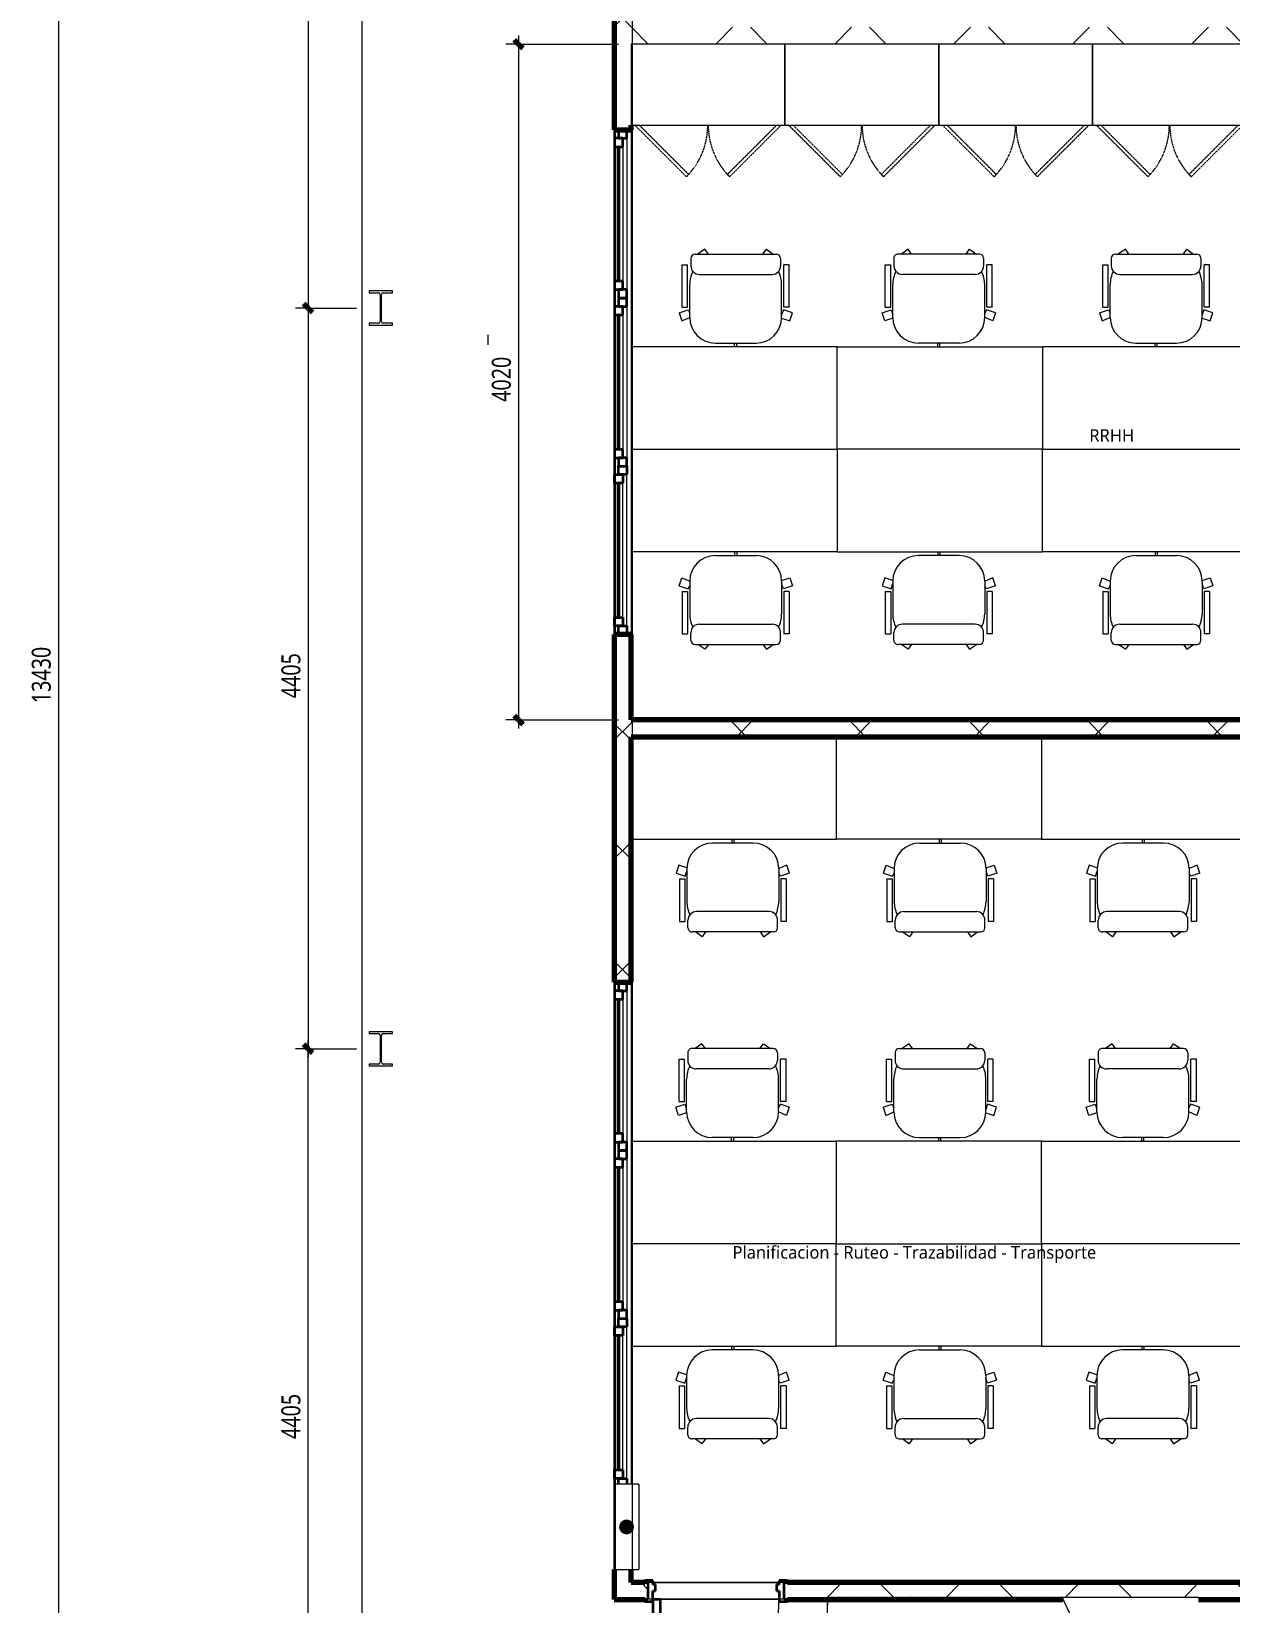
# Model space of a CAD drawing. Header units: millimetres. Extents: x -67152 to -48359, y -6192 to 21191.
# Drawn here: x -67152 to -60032, y 4014 to 13357 of the extents above; entities that cross this region are included whole.
import ezdxf

# ---------------------------------------------------------------- set-up
doc = ezdxf.new("R2010")
doc.units = ezdxf.units.MM
doc.linetypes.add('_Hidden', pattern=[2.38125, 1.5875, -0.79375])
doc.linetypes.add('Overhead 1_5mm', pattern=[2.5, 1.5, -1])
for name, color, linetype, lineweight in [('A-ANNO-DIMS', 211, 'Continuous', 9), ('A-ANNO-DIMS-50', 211, 'Continuous', 9), ('A-DETL', 90, 'Continuous', 9), ('A-DOOR', 31, 'Continuous', 18), ('A-DOOR-FRAM', 31, 'Continuous', 35), ('A-FLOR', 192, 'Continuous', 18), ('A-GLAZ', 151, 'Continuous', 18), ('A-WALL', 113, 'Continuous', 18), ('A-WALL-PATT', 111, 'Continuous', 70), ('E-ELEC-EQPM', 71, 'Continuous', 9), ('E-POWR-CNTR', 130, 'Continuous', 9), ('E-POWR-DROP', 130, 'Continuous', 9), ('G-ANNO-TEXT', 231, 'Continuous', 9), ('I-FURN', 30, 'Continuous', 9), ('I-FURN-PNLS', 30, 'Continuous', 9), ('Q-CASE', 31, 'Continuous', 9), ('S-COLS', 52, 'Continuous', 9), ('S-STRS', 31, 'Continuous', 9), ('S-STRS-MBND', 31, 'Overhead 1_5mm', 9)]:
    doc.layers.add(name, color=color, linetype=linetype, lineweight=lineweight)
doc.styles.add('Trebuchet MS_1', font='trebuc.ttf', dxfattribs={"width": 0.8, "height": 112.5})
doc.styles.add('Trebuchet MS_B', font='trebucbd.ttf', dxfattribs={"height": 75})
doc.dimstyles.new('Linear_-_2_25mm_Trebuchet_MS', dxfattribs={"dimscale": 304.8, "dimtxt": 115.981977, "dimasz": 0.164042, "dimexe": 0.246063, "dimexo": 0.246063, "dimgap": 0.049213, "dimtad": 1, "dimdec": 0, "dimzin": 0, "dimdsep": 46, "dimtxsty": 'Trebuchet MS_1', "dimblk1": 'OBLIQUE', "dimblk2": 'OBLIQUE', "dimsah": 1, "dimcen": 0.09, "dimdle": 0.164042, "dimazin": 0, "dimtfac": 1, "dimtdec": 4, "dimtix": 1, "dimtmove": 0, "dimatfit": 3, "dimfxl": 1, "dimtvp": 1, "dimtolj": 1, "dimtzin": 0, "dimarcsym": 2})
pattern_1 = [(45, (0, 0), (-353.5534, 353.5534), []), (135, (0, 0), (-353.5534, -353.5534), [])]

# ---------------------------------------------------------------- blocks, each defined once
blk = doc.blocks.new('Furniture_System-Standing_Desk-Rectangular - 120x60-3281375-Nivel 1 Oficinas')
at = {"layer": 'I-FURN-PNLS'}
for p, q in [((0, 609.6), (1219.2, 609.6)), ((0, 0), (0, 609.6)), ((1219.2, 609.6), (1219.2, 0)), ((1219.2, 0), (0, 0))]:
    blk.add_line(p, q, dxfattribs=at)
blk = doc.blocks.new('Chair-Executive - Chair-Executive-3215924-Nivel 1 Oficinas')
at = {"layer": 'I-FURN'}
for p, q in [((20.3, 281.9), (261.6, 281.9)), ((134.6, 303.9), (134.6, 281.9)), ((134.6, 281.9), (147.3, 281.9)), ((147.3, 303.9), (147.3, 281.9)), ((-195.6, 101.6), (-179.9, 149.9)), ((-195.6, 101.6), (-142, 84.2)), ((-179.9, 149.9), (-132.1, 129.5)), ((-142, 84.2), (-132.1, 104.4)), ((-132.1, 129.5), (-132.1, -66.2)), ((414, 134.3), (461.9, 149.9)), ((414, 129.5), (414, -66.2)), ((424, 84.2), (414, 114.8)), ((477.6, 101.6), (424, 84.2)), ((461.9, 149.9), (477.6, 101.6)), ((-176.5, 68.4), (-144.6, 68.4)), ((-176.5, 68.4), (-176.5, -184.3)), ((-144.6, 68.4), (-144.6, -184.3)), ((458.5, 68.4), (426.2, 68.4)), ((426.2, 68.4), (426.2, -184.3)), ((458.5, 68.4), (458.5, -184.3)), ((-176.5, -184.3), (-144.6, -184.3)), ((-125.5, -222.1), (-125.5, -177)), ((-74.8, -126.3), (356.8, -126.3)), ((407.5, -222.1), (407.5, -177)), ((458.5, -184.3), (426.2, -184.3)), ((-100.3, -247.3), (382.2, -247.3)), ((-41.7, -275.7), (-83.8, -247.3)), ((-21.1, -247.3), (-41.7, -275.7)), ((303, -247.3), (323.6, -275.7)), ((323.6, -275.7), (362.7, -247.3))]:
    blk.add_line(p, q, dxfattribs=at)
for centre, radius, start, end in [((20.3, 129.5), 152.4, 90, 180), ((261.6, 129.5), 152.4, 0, 90), ((45.7, -66.2), 177.8, 180, 206.16584), ((236.2, -66.2), 177.8, 333.8316, 0), ((-74.8, -177), 50.7, 90, 180), ((356.8, -177), 50.7, 0, 90), ((-100.3, -222.1), 25.2, 180, 270), ((382.2, -222.1), 25.2, 270, 0)]:
    blk.add_arc(centre, radius, start, end, dxfattribs=at)
blk = doc.blocks.new('Furniture_System-Standing_Desk-Rectangular - 120x60-2486076-Nivel 1 Oficinas')
at = {"layer": 'I-FURN-PNLS'}
for p, q in [((1219.2, 0), (0, 0)), ((0, 0), (0, -609.6)), ((1219.2, -609.6), (1219.2, 0)), ((0, -609.6), (1219.2, -609.6))]:
    blk.add_line(p, q, dxfattribs=at)
blk = doc.blocks.new('Chair-Executive - Chair-Executive-3281376-Nivel 1 Oficinas')
at = {"layer": 'I-FURN'}
for p, q in [((-125.5, 222.1), (-125.5, 177)), ((-100.3, 247.3), (382.2, 247.3)), ((-41.7, 275.7), (-83.8, 247.3)), ((-21.1, 247.3), (-41.7, 275.7)), ((303, 247.3), (323.6, 275.7)), ((323.6, 275.7), (362.7, 247.3)), ((407.5, 222.1), (407.5, 177)), ((-176.5, -68.4), (-176.5, 184.3)), ((-176.5, 184.3), (-144.6, 184.3)), ((-144.6, -68.4), (-144.6, 184.3)), ((-74.8, 126.3), (356.8, 126.3)), ((458.5, 184.3), (426.2, 184.3)), ((426.2, -68.4), (426.2, 184.3)), ((458.5, -68.4), (458.5, 184.3)), ((-132.1, -129.5), (-132.1, 66.2)), ((414, -129.5), (414, 66.2)), ((-195.6, -101.6), (-142, -84.2)), ((-176.5, -68.4), (-144.6, -68.4)), ((-142, -84.2), (-132.1, -104.4)), ((424, -84.2), (414, -114.8)), ((477.6, -101.6), (424, -84.2)), ((458.5, -68.4), (426.2, -68.4)), ((-195.6, -101.6), (-179.9, -149.9)), ((-179.9, -149.9), (-132.1, -129.5)), ((414, -134.3), (461.9, -149.9)), ((461.9, -149.9), (477.6, -101.6)), ((20.3, -281.9), (261.6, -281.9)), ((134.6, -303.9), (134.6, -281.9)), ((134.6, -281.9), (147.3, -281.9)), ((147.3, -303.9), (147.3, -281.9))]:
    blk.add_line(p, q, dxfattribs=at)
for centre, radius, start, end in [((-100.3, 222.1), 25.2, 90, 180), ((382.2, 222.1), 25.2, 360, 90), ((45.7, 66.2), 177.8, 153.83416, 180), ((-74.8, 177), 50.7, 180, 270), ((356.8, 177), 50.7, 270, 360), ((236.2, 66.2), 177.8, 360, 26.1684), ((20.3, -129.5), 152.4, 180, 270), ((261.6, -129.5), 152.4, 270, 360)]:
    blk.add_arc(centre, radius, start, end, dxfattribs=at)
blk = doc.blocks.new('Furniture_System-Standing_Desk-Rectangular - 120x60-V6-Nivel 1 Oficinas')
at = {"layer": 'I-FURN-PNLS'}
for p, q in [((0, 609.6), (1219.2, 609.6)), ((1219.2, 609.6), (1219.2, 0)), ((1219.2, 0), (0, 0))]:
    blk.add_line(p, q, dxfattribs=at)
blk = doc.blocks.new('Furniture_System-Standing_Desk-Rectangular - 120x60-V9-Nivel 1 Oficinas')
at = {"layer": 'I-FURN-PNLS'}
for p, q in [((1219.2, 0), (0, 0)), ((1219.2, -609.6), (1219.2, 0)), ((0, -609.6), (1219.2, -609.6))]:
    blk.add_line(p, q, dxfattribs=at)
blk = doc.blocks.new('Furniture_System-Standing_Desk-Rectangular - 120x60-V11-Nivel 1 Oficinas')
at = {"layer": 'I-FURN-PNLS'}
for p, q in [((0, 0), (0, -609.6)), ((1219.2, -609.6), (1219.2, 0)), ((0, -609.6), (1219.2, -609.6))]:
    blk.add_line(p, q, dxfattribs=at)
blk = doc.blocks.new('Furniture_System-Standing_Desk-Rectangular - 120x60-V10-Nivel 1 Oficinas')
at = {"layer": 'I-FURN-PNLS'}
for p, q in [((0, 609.6), (1219.2, 609.6)), ((0, 0), (0, 609.6)), ((1219.2, 609.6), (1219.2, 0))]:
    blk.add_line(p, q, dxfattribs=at)
blk = doc.blocks.new('SSG_Cabinet_Storage_2_Door_SST - Default-3475845-Nivel 1 Oficinas')
at = {"layer": 'Q-CASE', "lineweight": 18}
for p, q in [((457.2, 241.3), (-457.2, 241.3)), ((-457.2, 241.3), (-457.2, -241.3)), ((457.2, -241.3), (457.2, 241.3)), ((-457.2, -241.3), (457.2, -241.3))]:
    blk.add_line(p, q, dxfattribs=at)
at = {"layer": 'Q-CASE', "linetype": '_Hidden', "lineweight": 18}
for p, q in [((-435, -241.3), (-128.5, -547.8)), ((-115.1, -534.3), (-408, -241.3)), ((115.1, -534.3), (408, -241.3)), ((435, -241.3), (128.5, -547.8)), ((-128.5, -547.8), (-115.1, -534.3)), ((128.5, -547.8), (115.1, -534.3))]:
    blk.add_line(p, q, dxfattribs=at)
for centre, start, end in [((-435, -241.3), 315, 360), ((435, -241.3), 180, 225)]:
    blk.add_arc(centre, 433.4, start, end, dxfattribs=at)
blk = doc.blocks.new('Side hung casement - 1000_1200-V15-Nivel 1 Oficinas')
at = {"layer": 'A-GLAZ', "lineweight": 35}
for p, q in [((-485, 24.5), (-450, 24.5)), ((-450, 0), (-450, 49.5)), ((-450, 49.5), (-400, 49.5)), ((-450, 24.5), (-450, -25.5)), ((-400, 0), (-450, 0)), ((-400, 49.5), (-400, 0)), ((400, 0), (400, 49.5)), ((400, 49.5), (450, 49.5)), ((450, 0), (400, 0)), ((450, 49.5), (450, 0)), ((450, -25.5), (450, 24.5)), ((450, 24.5), (500, 24.5)), ((500, 24.5), (500, -25.5)), ((-450, -25.5), (-485, -25.5)), ((500, -25.5), (450, -25.5))]:
    blk.add_line(p, q, dxfattribs=at)
at = {"layer": 'A-GLAZ', "lineweight": 9}
for p, q in [((400, 49.5), (-400, 49.5)), ((-400, 0), (400, 0)), ((-450, -25.5), (450, -25.5))]:
    blk.add_line(p, q, dxfattribs=at)
at = {"layer": 'A-GLAZ', "lineweight": 50}
for p, q in [((-400, 24.5), (-400, 25.5)), ((-400, 25.5), (400, 25.5)), ((400, 24.5), (-400, 24.5)), ((400, 25.5), (400, 24.5))]:
    blk.add_line(p, q, dxfattribs=at)
blk = doc.blocks.new('Side hung casement - 1000_1200-V16-Nivel 1 Oficinas')
at = {"layer": 'A-GLAZ', "lineweight": 35}
for p, q in [((-450, 25.5), (-500, 25.5)), ((-500, 25.5), (-500, -24.5)), ((-450, -24.5), (-450, 25.5)), ((-400, 0), (-450, 0)), ((-450, 0), (-450, -49.5)), ((-400, -49.5), (-400, 0)), ((450, 0), (400, 0)), ((400, 0), (400, -49.5)), ((500, 25.5), (450, 25.5)), ((450, 25.5), (450, -24.5)), ((450, -49.5), (450, 0)), ((500, -24.5), (500, 25.5)), ((-500, -24.5), (-450, -24.5)), ((-450, -49.5), (-400, -49.5)), ((400, -49.5), (450, -49.5)), ((450, -24.5), (500, -24.5))]:
    blk.add_line(p, q, dxfattribs=at)
at = {"layer": 'A-GLAZ', "lineweight": 9}
for p, q in [((-450, 25.5), (450, 25.5)), ((-400, 0), (400, 0)), ((400, -49.5), (-400, -49.5))]:
    blk.add_line(p, q, dxfattribs=at)
at = {"layer": 'A-GLAZ', "lineweight": 50}
for p, q in [((400, -24.5), (-400, -24.5)), ((-400, -24.5), (-400, -25.5)), ((-400, -25.5), (400, -25.5)), ((400, -25.5), (400, -24.5))]:
    blk.add_line(p, q, dxfattribs=at)
blk = doc.blocks.new('Side hung casement - 1000_1200-V17-Nivel 1 Oficinas')
at = {"layer": 'A-GLAZ', "lineweight": 35}
for p, q in [((-450, 25.5), (-500, 25.5)), ((-450, -24.5), (-450, 25.5)), ((-400, 0), (-450, 0)), ((-450, 0), (-450, -49.5)), ((-400, -49.5), (-400, 0)), ((450, 0), (400, 0)), ((400, 0), (400, -49.5)), ((500, 25.5), (450, 25.5)), ((450, 25.5), (450, -24.5)), ((450, -49.5), (450, 0)), ((500, -24.5), (500, 25.5)), ((-500, -24.5), (-450, -24.5)), ((-450, -49.5), (-400, -49.5)), ((400, -49.5), (450, -49.5)), ((450, -24.5), (500, -24.5))]:
    blk.add_line(p, q, dxfattribs=at)
at = {"layer": 'A-GLAZ', "lineweight": 9}
for p, q in [((-450, 25.5), (450, 25.5)), ((-400, 0), (400, 0)), ((400, -49.5), (-400, -49.5))]:
    blk.add_line(p, q, dxfattribs=at)
at = {"layer": 'A-GLAZ', "lineweight": 50}
for p, q in [((400, -24.5), (-400, -24.5)), ((-400, -24.5), (-400, -25.5)), ((-400, -25.5), (400, -25.5)), ((400, -25.5), (400, -24.5))]:
    blk.add_line(p, q, dxfattribs=at)
blk = doc.blocks.new('Side hung casement - 1000_1200-V18-Nivel 1 Oficinas')
at = {"layer": 'A-GLAZ', "lineweight": 35}
for p, q in [((-500, 24.5), (-450, 24.5)), ((-450, 0), (-450, 49.5)), ((-450, 49.5), (-400, 49.5)), ((-450, 24.5), (-450, -25.5)), ((-400, 0), (-450, 0)), ((-400, 49.5), (-400, 0)), ((400, 0), (400, 49.5)), ((400, 49.5), (450, 49.5)), ((450, 0), (400, 0)), ((450, 49.5), (450, 0)), ((450, -25.5), (450, 24.5)), ((450, 24.5), (500, 24.5)), ((500, 24.5), (500, -25.5)), ((-450, -25.5), (-500, -25.5)), ((500, -25.5), (450, -25.5))]:
    blk.add_line(p, q, dxfattribs=at)
at = {"layer": 'A-GLAZ', "lineweight": 9}
for p, q in [((400, 49.5), (-400, 49.5)), ((-400, 0), (400, 0)), ((-450, -25.5), (450, -25.5))]:
    blk.add_line(p, q, dxfattribs=at)
at = {"layer": 'A-GLAZ', "lineweight": 50}
for p, q in [((-400, 24.5), (-400, 25.5)), ((-400, 25.5), (400, 25.5)), ((400, 24.5), (-400, 24.5)), ((400, 25.5), (400, 24.5))]:
    blk.add_line(p, q, dxfattribs=at)
blk = doc.blocks.new('Lighting and Appliance Panelboard - 208V MCB - 225 A-3378676-Nivel 1 Oficinas')
at = {"layer": 'E-ELEC-EQPM'}
for p, q in [((-63688.3, 4209.7), (-63688.3, 4717.7)), ((-63542.3, 4717.7), (-63688.3, 4717.7)), ((-63542.3, 4717.7), (-63542.3, 4209.7)), ((-63688.3, 4209.7), (-63542.3, 4209.7))]:
    blk.add_line(p, q, dxfattribs=at)
blk = doc.blocks.new('M_Door-Passage-Single-Flush - 750 x 2000mm-3224211-Nivel 1 Oficinas')
at = {"layer": 'A-DOOR', "lineweight": 35}
for p, q in [((375, 806.3), (330, 806.3)), ((330, 806.3), (330, 56.3)), ((375, 56.3), (375, 806.3)), ((330, 56.3), (375, 56.3))]:
    blk.add_line(p, q, dxfattribs=at)
at = {"layer": 'A-DOOR', "lineweight": 9}
blk.add_arc((375, 56.3), 750, 90, 180, dxfattribs=at)
at = {"layer": 'A-DOOR-FRAM'}
for p, q in [((-375.1, 69), (-424.1, 69)), ((-424.1, 69), (-424.1, 56.3)), ((-424.1, 56.3), (-405, 56.3)), ((-405, 56.3), (-405, -43.7)), ((-375.1, 6.6), (-375.1, 69)), ((-359.2, 6.6), (-375.1, 6.6)), ((-359.2, -31.5), (-359.2, 6.6)), ((375, 6.6), (359.2, 6.6)), ((359.2, 6.6), (359.2, -31.5)), ((424, 69), (375, 69)), ((375, 69), (375, 6.6)), ((405, -43.7), (405, 56.3)), ((405, 56.3), (424, 56.3)), ((424, 56.3), (424, 69)), ((-405, -43.7), (-424.1, -43.7)), ((-424.1, -43.7), (-424.1, -56.4)), ((-424.1, -56.4), (-375.1, -56.4)), ((-375.1, -56.4), (-375.1, -31.5)), ((-375.1, -31.5), (-359.2, -31.5)), ((359.2, -31.5), (375, -31.5)), ((375, -31.5), (375, -56.4)), ((375, -56.4), (424, -56.4)), ((424, -43.7), (405, -43.7)), ((424, -56.4), (424, -43.7))]:
    blk.add_line(p, q, dxfattribs=at)
blk = doc.blocks.new('UC-Universal Column-Column - 3535273-Nivel 1 Oficinas')
at = {"layer": 'S-COLS'}
for p, q in [((-65005.7, 7408.8), (-65145.7, 7408.8)), ((-65145.7, 7408.8), (-65145.7, 7397.8)), ((-65145.7, 7397.8), (-65089.5, 7397.8)), ((-65079.3, 7387.6), (-65079.3, 7226.8)), ((-65072.1, 7226.8), (-65072.1, 7387.6)), ((-65061.9, 7397.8), (-65005.7, 7397.8)), ((-65005.7, 7397.8), (-65005.7, 7408.8)), ((-65089.5, 7216.6), (-65145.7, 7216.6)), ((-65145.7, 7216.6), (-65145.7, 7205.6)), ((-65145.7, 7205.6), (-65005.7, 7205.6)), ((-65005.7, 7216.6), (-65061.9, 7216.6)), ((-65005.7, 7205.6), (-65005.7, 7216.6))]:
    blk.add_line(p, q, dxfattribs=at)
for centre, start, end in [((-65089.5, 7387.6), 0, 90), ((-65061.9, 7387.6), 90, 180), ((-65089.5, 7226.8), 270, 0), ((-65061.9, 7226.8), 180, 270)]:
    blk.add_arc(centre, 10.2, start, end, dxfattribs=at)
blk = doc.blocks.new('UC-Universal Column-Column - 3535286-Nivel 1 Oficinas')
at = {"layer": 'S-COLS'}
for p, q in [((-65005.7, 11813.8), (-65145.7, 11813.8)), ((-65145.7, 11813.8), (-65145.7, 11802.8)), ((-65145.7, 11802.8), (-65089.5, 11802.8)), ((-65079.3, 11792.6), (-65079.3, 11631.8)), ((-65072.1, 11631.8), (-65072.1, 11792.6)), ((-65061.9, 11802.8), (-65005.7, 11802.8)), ((-65005.7, 11802.8), (-65005.7, 11813.8)), ((-65089.5, 11621.6), (-65145.7, 11621.6)), ((-65145.7, 11621.6), (-65145.7, 11610.6)), ((-65145.7, 11610.6), (-65005.7, 11610.6)), ((-65005.7, 11621.6), (-65061.9, 11621.6)), ((-65005.7, 11610.6), (-65005.7, 11621.6))]:
    blk.add_line(p, q, dxfattribs=at)
for centre, start, end in [((-65089.5, 11792.6), 0, 90), ((-65061.9, 11792.6), 90, 180), ((-65089.5, 11631.8), 270, 0), ((-65061.9, 11631.8), 180, 270)]:
    blk.add_arc(centre, 10.2, start, end, dxfattribs=at)
blk = doc.blocks.new('DIMBLOCK12-Nivel 1 Oficinas')
at = {"layer": 'A-ANNO-DIMS-50'}
for p, q in [((-64256.8, 13282), (-64331.8, 13282)), ((-64256.8, 13332), (-64256.8, 9212.4)), ((-64256.8, 13282), (-63663.4, 13282)), ((-64256.8, 9262.4), (-64331.8, 9262.4)), ((-64256.8, 9262.4), (-63663.3, 9262.4))]:
    blk.add_line(p, q, dxfattribs=at)
at = {"layer": 'A-ANNO-DIMS-50', "lineweight": 70}
for p, q in [((-64256.8, 13282), (-64281.8, 13307)), ((-64256.8, 13282), (-64231.8, 13257)), ((-64256.8, 9262.4), (-64281.8, 9287.4)), ((-64256.8, 9262.4), (-64231.8, 9237.4))]:
    blk.add_line(p, q, dxfattribs=at)
at = {"layer": 'A-ANNO-DIMS-50', "color": 0, "insert": (-64415.8, 11154.3), "char_height": 112.5, "width": 283.075, "attachment_point": 1, "rotation": 90, "line_spacing_factor": 1.048425, "style": 'Trebuchet MS_1'}
blk.add_mtext('4020', dxfattribs=at)
blk = doc.blocks.new('_Oblique')
at = {"color": 0, "linetype": 'ByBlock', "lineweight": -2}
blk.add_line((-0.5, -0.5), (0.5, 0.5), dxfattribs=at)
blk = doc.blocks.new('DIMBLOCK19-Nivel 1 Oficinas')
at = {"layer": 'A-ANNO-DIMS-50'}
for p, q in [((-66991.2, 16274.8), (-66991.2, 2744.8)), ((-66991.2, 16224.8), (-67066.2, 16224.8)), ((-66991.2, 16224.8), (-65263.3, 16224.8)), ((-66991.2, 2794.8), (-67066.2, 2794.8)), ((-66991.2, 2794.8), (-65263.3, 2794.8))]:
    blk.add_line(p, q, dxfattribs=at)
at = {"layer": 'A-ANNO-DIMS-50', "lineweight": 70}
for p, q in [((-66991.2, 16224.8), (-67016.2, 16249.8)), ((-66991.2, 16224.8), (-66966.2, 16199.8)), ((-66991.2, 2794.8), (-67016.2, 2819.8)), ((-66991.2, 2794.8), (-66966.2, 2769.8))]:
    blk.add_line(p, q, dxfattribs=at)
at = {"layer": 'A-ANNO-DIMS-50', "color": 0, "insert": (-67150.1, 9362.3), "char_height": 112.5, "width": 353.843, "attachment_point": 1, "rotation": 90, "line_spacing_factor": 1.048425, "style": 'Trebuchet MS_1'}
blk.add_mtext('13430', dxfattribs=at)
blk = doc.blocks.new('DIMBLOCK20-Nivel 1 Oficinas')
at = {"layer": 'A-ANNO-DIMS-50'}
for p, q in [((-65507.4, 7307.2), (-65582.4, 7307.2)), ((-65507.4, 2852.2), (-65507.4, 7357.2)), ((-65507.4, 7307.2), (-65220.7, 7307.2)), ((-65507.4, 2902.2), (-65582.4, 2902.2)), ((-65507.4, 2902.2), (-65220.7, 2902.2))]:
    blk.add_line(p, q, dxfattribs=at)
at = {"layer": 'A-ANNO-DIMS-50', "lineweight": 70}
for p, q in [((-65507.4, 7307.2), (-65532.4, 7332.2)), ((-65507.4, 7307.2), (-65482.4, 7282.2)), ((-65507.4, 2902.2), (-65532.4, 2927.2)), ((-65507.4, 2902.2), (-65482.4, 2877.2))]:
    blk.add_line(p, q, dxfattribs=at)
at = {"layer": 'A-ANNO-DIMS-50', "color": 0, "insert": (-65666.4, 4986.7), "char_height": 112.5, "width": 283.075, "attachment_point": 1, "rotation": 90, "line_spacing_factor": 1.048425, "style": 'Trebuchet MS_1'}
blk.add_mtext('4405', dxfattribs=at)
blk = doc.blocks.new('DIMBLOCK21-Nivel 1 Oficinas')
at = {"layer": 'A-ANNO-DIMS-50'}
for p, q in [((-65507.4, 11712.2), (-65582.4, 11712.2)), ((-65507.4, 11762.2), (-65507.4, 7257.2)), ((-65507.4, 11712.2), (-65220.7, 11712.2)), ((-65507.4, 7307.2), (-65582.4, 7307.2)), ((-65507.4, 7307.2), (-65220.7, 7307.2))]:
    blk.add_line(p, q, dxfattribs=at)
at = {"layer": 'A-ANNO-DIMS-50', "lineweight": 70}
for p, q in [((-65507.4, 11712.2), (-65532.4, 11737.2)), ((-65507.4, 11712.2), (-65482.4, 11687.2)), ((-65507.4, 7307.2), (-65532.4, 7332.2)), ((-65507.4, 7307.2), (-65482.4, 7282.2))]:
    blk.add_line(p, q, dxfattribs=at)
at = {"layer": 'A-ANNO-DIMS-50', "color": 0, "insert": (-65666.4, 9391.7), "char_height": 112.5, "width": 283.075, "attachment_point": 1, "rotation": 90, "line_spacing_factor": 1.048425, "style": 'Trebuchet MS_1'}
blk.add_mtext('4405', dxfattribs=at)
blk = doc.blocks.new('DIMBLOCK22-Nivel 1 Oficinas')
at = {"layer": 'A-ANNO-DIMS-50'}
for p, q in [((-65507.4, 16172.2), (-65507.4, 11662.2)), ((-65507.4, 16122.2), (-65582.4, 16122.2)), ((-65507.4, 16122.2), (-65220.7, 16122.2)), ((-65507.4, 11712.2), (-65582.4, 11712.2)), ((-65507.4, 11712.2), (-65220.7, 11712.2))]:
    blk.add_line(p, q, dxfattribs=at)
at = {"layer": 'A-ANNO-DIMS-50', "lineweight": 70}
for p, q in [((-65507.4, 16122.2), (-65532.4, 16147.2)), ((-65507.4, 16122.2), (-65482.4, 16097.2)), ((-65507.4, 11712.2), (-65532.4, 11737.2)), ((-65507.4, 11712.2), (-65482.4, 11687.2))]:
    blk.add_line(p, q, dxfattribs=at)
at = {"layer": 'A-ANNO-DIMS-50', "color": 0, "insert": (-65666.4, 13799.2), "char_height": 112.5, "width": 283.075, "attachment_point": 1, "rotation": 90, "line_spacing_factor": 1.048425, "style": 'Trebuchet MS_1'}
blk.add_mtext('4410', dxfattribs=at)

msp = doc.modelspace()

# ---------------------------------------------------------------- hatches: boundary and pattern name
at = {"layer": 'A-WALL-PATT', "lineweight": 9}
h = msp.add_hatch(dxfattribs=at)
h.set_pattern_fill('FP1_1', color=256, style=0, pattern_type=2)
h.set_pattern_definition(pattern_1)
h.paths.add_polyline_path([(-63588.4, 4033), (-63588.3, 4033), (-63588.4, 4209.7), (-63688.3, 4209.7), (-63688.3, 4033)])
h.paths.add_polyline_path([(-63588.3, 7702.7), (-63588.3, 9771.6), (-63688.3, 9771.6), (-63688.3, 7702.7)])
h.paths.add_polyline_path([(-63588.3, 12771.6), (-63588.3, 13428), (-63688.3, 13428), (-63688.3, 12771.6), (-63588.4, 12771.6)])
h.paths.add_polyline_path([(-63653.4, 13936), (-63588.3, 13936), (-63588.4, 14233), (-63688.3, 14233), (-63688.3, 13936), (-63680, 13936)])
h.paths.add_polyline_path([(-63588.3, 15233), (-63588.4, 16123), (-63688.3, 16123), (-63688.3, 15233)])
h = msp.add_hatch(dxfattribs=at)
h.set_pattern_fill('FP1_1', color=256, style=0, pattern_type=2)
h.set_pattern_definition(pattern_1)
h.paths.add_polyline_path([(-56459.1, 13282), (-56459.1, 13382), (-63588.3, 13382), (-63588.3, 13282), (-57174.9, 13282)])
h = msp.add_hatch(dxfattribs=at)
h.set_pattern_fill('FP1_1', color=256, style=0, pattern_type=2)
h.set_pattern_definition(pattern_1)
h.paths.add_polyline_path([(-56459.1, 9162.4), (-56459.1, 9262.4), (-63588.3, 9262.4), (-63588.3, 9162.4), (-57174.9, 9162.4)])
h = msp.add_hatch(dxfattribs=at)
h.set_pattern_fill('FP1_1', color=256, style=0, pattern_type=2)
h.set_pattern_definition(pattern_1)
h.paths.add_polyline_path([(-56808.4, 4033), (-56459.1, 4033), (-56459.1, 4133), (-62678.3, 4133), (-62678.3, 4033), (-61021.8, 4033), (-61027.3, 4044.8), (-60215.4, 4044.8), (-60215.4, 4033), (-57174.9, 4033)])
h.paths.add_polyline_path([(-63588.3, 4033), (-63488.3, 4033), (-63488.3, 4133), (-63588.3, 4133), (-63588.3, 4076.5)])
at = {"layer": 'E-POWR-DROP'}
msp.add_hatch(color=256, dxfattribs=at).paths.add_polyline_path([(-63615.3, 4419.5), (-63603.8, 4421), (-63593.2, 4425.4), (-63584.1, 4432.4), (-63577, 4441.6), (-63572.6, 4452.2), (-63571.1, 4463.6), (-63572.6, 4475.1), (-63577, 4485.7), (-63584.1, 4494.8), (-63593.2, 4501.9), (-63603.8, 4506.3), (-63615.3, 4507.8), (-63626.7, 4506.3), (-63637.3, 4501.9), (-63646.5, 4494.8), (-63653.5, 4485.7), (-63657.9, 4475.1), (-63659.4, 4463.6), (-63657.9, 4452.2), (-63653.5, 4441.6), (-63646.5, 4432.4), (-63637.3, 4425.4), (-63626.7, 4421)])

# ---------------------------------------------------------------- linework, layer by layer
at = {"layer": 'A-DETL'}
msp.add_line((-64438.3, 11492.6), (-64438.3, 11552.6), dxfattribs=at)
at = {"layer": 'A-FLOR'}
for p, q in [((-65188.3, 18223), (-65188.3, 2444.5)), ((-63681.9, 4034.8), (-63681.9, 16224.8)), ((-63581.9, 16124.8), (-63581.9, 4134.8)), ((-63581.9, 4134.8), (-56451.9, 4134.8)), ((-62421.9, 4034.8), (-63681.9, 4034.8)), ((-62421.9, 2794.8), (-62421.9, 4034.8))]:
    msp.add_line(p, q, dxfattribs=at)
at = {"layer": 'A-WALL', "lineweight": 70}
for p, q in [((-63688.3, 13428), (-63688.3, 12771.6)), ((-63688.3, 12771.6), (-63588.3, 12771.6)), ((-63588.3, 12771.6), (-63588.3, 12799.4)), ((-63688.3, 9771.6), (-63688.3, 7702.7)), ((-63588.3, 9771.6), (-63688.3, 9771.6)), ((-63588.3, 9262.4), (-63588.3, 9771.6)), ((-56459.1, 9262.4), (-63588.3, 9262.4)), ((-63588.3, 7702.7), (-63588.3, 9162.4)), ((-63588.3, 9162.4), (-56459.1, 9162.4)), ((-63688.3, 7702.7), (-63588.3, 7702.7)), ((-63688.3, 4209.7), (-63688.3, 4033)), ((-63588.3, 4133), (-63588.3, 4209.7)), ((-63507.4, 4133), (-63588.3, 4133)), ((-56459.1, 4133), (-62659.3, 4133)), ((-63688.3, 4033), (-63507.4, 4033)), ((-62659.3, 4033), (-61021.8, 4033)), ((-60215.4, 4033), (-56359.1, 4033))]:
    msp.add_line(p, q, dxfattribs=at)
at = {"layer": 'A-WALL'}
for p, q in [((-63688.3, 9771.6), (-63688.3, 12771.6)), ((-63588.3, 12771.6), (-63588.3, 9771.6)), ((-63688.3, 4717.7), (-63688.3, 7702.7)), ((-63588.3, 7702.7), (-63588.3, 4717.7)), ((-63458.4, 4133), (-62708.3, 4133)), ((-62708.3, 4033), (-63413.3, 4033))]:
    msp.add_line(p, q, dxfattribs=at)
at = {"layer": 'E-POWR-CNTR'}
for p, q in [((-63693.3, 4463.6), (-63688.3, 4463.6)), ((-63542.3, 4463.6), (-63537.3, 4463.6))]:
    msp.add_line(p, q, dxfattribs=at)
at = {"layer": 'S-STRS'}
msp.add_line((-60215.4, 4044.8), (-61027.3, 4044.8), dxfattribs=at)
at = {"layer": 'S-STRS-MBND'}
for p, q in [((-62421.1, 4044.8), (-62421.1, 3994.8)), ((-61027.3, 4044.8), (-62421.1, 4044.8))]:
    msp.add_line(p, q, dxfattribs=at)
at = {"layer": 'S-STRS-MBND', "linetype": 'Continuous'}
msp.add_line((-61027.3, 4044.8), (-60748, 3445.7), dxfattribs=at)

# ---------------------------------------------------------------- block references
at = {"layer": 'A-DOOR-FRAM', "rotation": 180}
msp.add_blockref('M_Door-Passage-Single-Flush - 750 x 2000mm-3224211-Nivel 1 Oficinas', (-63083.3, 4089.4), dxfattribs=at)
at = {"layer": 'A-GLAZ', "lineweight": 9}
for name, p, rotation in [('Side hung casement - 1000_1200-V17-Nivel 1 Oficinas', (-63638.3, 12271.6), 269.9999999999997), ('Side hung casement - 1000_1200-V16-Nivel 1 Oficinas', (-63638.3, 11271.6), 269.9999999999997), ('Side hung casement - 1000_1200-V18-Nivel 1 Oficinas', (-63638.3, 10271.6), 89.99999999999972), ('Side hung casement - 1000_1200-V17-Nivel 1 Oficinas', (-63638.3, 7202.7), 269.9999999999997), ('Side hung casement - 1000_1200-V16-Nivel 1 Oficinas', (-63638.3, 6202.7), 269.9999999999997), ('Side hung casement - 1000_1200-V15-Nivel 1 Oficinas', (-63638.3, 5202.7), 89.99999999999972)]:
    msp.add_blockref(name, p, dxfattribs=dict(at, rotation=rotation))
at = {"layer": 'E-ELEC-EQPM'}
msp.add_blockref('Lighting and Appliance Panelboard - 208V MCB - 225 A-3378676-Nivel 1 Oficinas', (0, 0), dxfattribs=at)
at = {"layer": 'I-FURN'}
for name, p in [('Chair-Executive - Chair-Executive-3281376-Nivel 1 Oficinas', (-63107.5, 11785.6)), ('Chair-Executive - Chair-Executive-3281376-Nivel 1 Oficinas', (-60609.1, 11785.6)), ('Chair-Executive - Chair-Executive-3215924-Nivel 1 Oficinas', (-63107.5, 9958.5)), ('Chair-Executive - Chair-Executive-3215924-Nivel 1 Oficinas', (-60609.1, 9958.5)), ('Chair-Executive - Chair-Executive-3215924-Nivel 1 Oficinas', (-61892.9, 8248.9)), ('Chair-Executive - Chair-Executive-3281376-Nivel 1 Oficinas', (-61894.2, 7061.2)), ('Chair-Executive - Chair-Executive-3215924-Nivel 1 Oficinas', (-61894.2, 5234.2))]:
    msp.add_blockref(name, p, dxfattribs=at)
at = {"layer": 'I-FURN', "rotation": 180}
for name, p in [('Chair-Executive - Chair-Executive-3215924-Nivel 1 Oficinas', (-61619, 11785.6)), ('Chair-Executive - Chair-Executive-3281376-Nivel 1 Oficinas', (-61619, 9958.5)), ('Chair-Executive - Chair-Executive-3281376-Nivel 1 Oficinas', (-62842.8, 8248.9)), ('Chair-Executive - Chair-Executive-3281376-Nivel 1 Oficinas', (-60404.4, 8248.9)), ('Chair-Executive - Chair-Executive-3215924-Nivel 1 Oficinas', (-62844, 7061.2)), ('Chair-Executive - Chair-Executive-3215924-Nivel 1 Oficinas', (-60405.6, 7061.2)), ('Chair-Executive - Chair-Executive-3281376-Nivel 1 Oficinas', (-62844, 5234.2)), ('Chair-Executive - Chair-Executive-3281376-Nivel 1 Oficinas', (-60405.6, 5234.2))]:
    msp.add_blockref(name, p, dxfattribs=at)
at = {"layer": 'I-FURN-PNLS', "rotation": 180}
for name, p in [('Furniture_System-Standing_Desk-Rectangular - 120x60-2486076-Nivel 1 Oficinas', (-62363.3, 10872)), ('Furniture_System-Standing_Desk-Rectangular - 120x60-2486076-Nivel 1 Oficinas', (-59924.9, 10872)), ('Furniture_System-Standing_Desk-Rectangular - 120x60-3281375-Nivel 1 Oficinas', (-62363.3, 10872)), ('Furniture_System-Standing_Desk-Rectangular - 120x60-3281375-Nivel 1 Oficinas', (-59924.9, 10872)), ('Furniture_System-Standing_Desk-Rectangular - 120x60-V10-Nivel 1 Oficinas', (-61148.7, 9162.4)), ('Furniture_System-Standing_Desk-Rectangular - 120x60-2486076-Nivel 1 Oficinas', (-61149.9, 6147.7)), ('Furniture_System-Standing_Desk-Rectangular - 120x60-3281375-Nivel 1 Oficinas', (-61149.9, 6147.7))]:
    msp.add_blockref(name, p, dxfattribs=at)
at = {"layer": 'I-FURN-PNLS'}
for name, p in [('Furniture_System-Standing_Desk-Rectangular - 120x60-3281375-Nivel 1 Oficinas', (-62363.3, 10872)), ('Furniture_System-Standing_Desk-Rectangular - 120x60-2486076-Nivel 1 Oficinas', (-62363.3, 10872)), ('Furniture_System-Standing_Desk-Rectangular - 120x60-V11-Nivel 1 Oficinas', (-63587.1, 9162.4)), ('Furniture_System-Standing_Desk-Rectangular - 120x60-V11-Nivel 1 Oficinas', (-61148.7, 9162.4)), ('Furniture_System-Standing_Desk-Rectangular - 120x60-V6-Nivel 1 Oficinas', (-63588.3, 6147.7)), ('Furniture_System-Standing_Desk-Rectangular - 120x60-3281375-Nivel 1 Oficinas', (-61149.9, 6147.7)), ('Furniture_System-Standing_Desk-Rectangular - 120x60-V9-Nivel 1 Oficinas', (-63588.3, 6147.7)), ('Furniture_System-Standing_Desk-Rectangular - 120x60-2486076-Nivel 1 Oficinas', (-61149.9, 6147.7))]:
    msp.add_blockref(name, p, dxfattribs=at)
at = {"layer": 'Q-CASE', "linetype": '_Hidden', "lineweight": 18}
for p in [(-63131.2, 13040.7), (-62216.8, 13040.7), (-61302.4, 13040.7), (-60388, 13040.7)]:
    msp.add_blockref('SSG_Cabinet_Storage_2_Door_SST - Default-3475845-Nivel 1 Oficinas', p, dxfattribs=at)
at = {"layer": 'S-COLS'}
for name in ['UC-Universal Column-Column - 3535286-Nivel 1 Oficinas', 'UC-Universal Column-Column - 3535273-Nivel 1 Oficinas']:
    msp.add_blockref(name, (0, 0), dxfattribs=at)

# ---------------------------------------------------------------- texts
at = {"layer": 'G-ANNO-TEXT', "color": 7, "lineweight": 50, "char_height": 75, "attachment_point": 1, "style": 'Trebuchet MS_B'}
for s, insert, width in [('RRHH', (-60865.1, 10991.5), 336.709), ('Planificacion - Ruteo - Trazabilidad - Transporte', (-62985.5, 6134.1), 2926.159)]:
    msp.add_mtext(s, dxfattribs=dict(at, insert=insert, width=width))

# ---------------------------------------------------------------- dimensions: what is measured, and where the dimension line sits
at = {"layer": 'A-ANNO-DIMS'}
for base, p1, p2, override, picture, middle in [((-66991.2, 2794.8), (-65188.3, 16224.8), (-65188.3, 2794.8), {"dimpost": '<>', "dimfxl": 13430}, 'DIMBLOCK19-Nivel 1 Oficinas', (-67063.4, 9509.8)), ((-65507.4, 11712.2), (-65145.7, 16122.2), (-65145.7, 11712.2), {"dimpost": '<>', "dimfxl": 4410}, 'DIMBLOCK22-Nivel 1 Oficinas', (-65579.7, 13917.2)), ((-64256.8, 9262.4), (-63588.4, 13282), (-63588.3, 9262.4), {"dimpost": '<>', "dimfxl": 4019.600001}, 'DIMBLOCK12-Nivel 1 Oficinas', (-64329.1, 11272.2)), ((-65507.4, 7307.2), (-65145.7, 11712.2), (-65145.7, 7307.2), {"dimpost": '<>', "dimfxl": 4405}, 'DIMBLOCK21-Nivel 1 Oficinas', (-65579.7, 9509.7)), ((-65507.4, 7307.2), (-65145.7, 2902.2), (-65145.7, 7307.2), {"dimpost": '<>', "dimfxl": 4405}, 'DIMBLOCK20-Nivel 1 Oficinas', (-65579.7, 5104.7))]:
    dim = msp.add_linear_dim(base=base, p1=p1, p2=p2, angle=90, dimstyle='Linear_-_2_25mm_Trebuchet_MS', override=override, dxfattribs=at)
    dim.commit()
    dim.dimension.update_dxf_attribs({"geometry": picture, "text_midpoint": middle})

doc.saveas('drawing.dxf')
